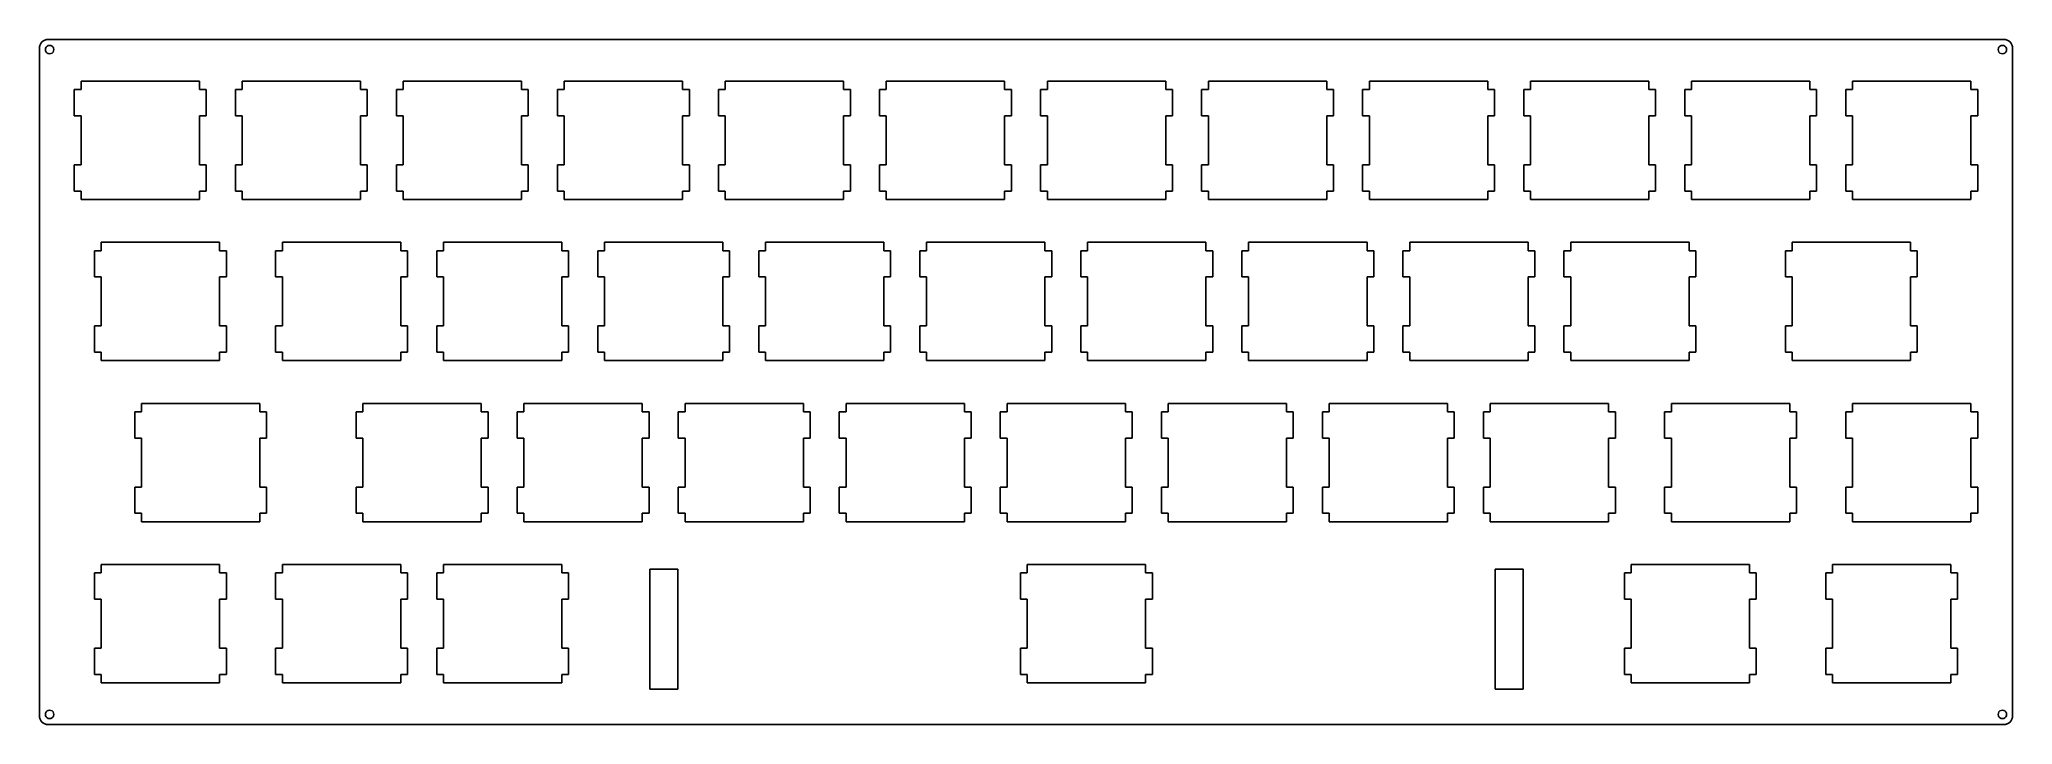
# Model space of a CAD drawing. Extents: x 0 to 233, y 0 to 81.
import ezdxf

# ---------------------------------------------------------------- set-up
doc = ezdxf.new("R2010")
doc.units = 0
doc.layers.get('0').update_dxf_attribs({"linetype": 'CONTINUOUS'})

msp = doc.modelspace()

# ---------------------------------------------------------------- linework, layer by layer
at = {"color": 0}
for p, q in [((0.093707, 80.0929), (0.096463, 80.1716)), ((0.093707, 1.09279), (0.093707, 80.0929)), ((0.096463, 80.1716), (0.106109, 80.2499)), ((0.106109, 80.2499), (0.121267, 80.3257)), ((0.121267, 80.3257), (0.143316, 80.403)), ((0.143316, 80.403), (0.169499, 80.476)), ((0.169499, 80.476), (0.202572, 80.5476)), ((0.202572, 80.5476), (0.241157, 80.6154)), ((0.241157, 80.6154), (0.285254, 80.6813)), ((0.285254, 80.6813), (0.333485, 80.742)), ((0.333485, 80.742), (0.38723, 80.7999)), ((0.38723, 80.7999), (0.445107, 80.8535)), ((0.445107, 80.8535), (0.505739, 80.9018)), ((0.505739, 80.9018), (0.571885, 80.9459)), ((0.571885, 80.9459), (0.63941, 80.9847)), ((0.63941, 80.9847), (0.711069, 81.0175)), ((0.711069, 81.0175), (0.784105, 81.0436)), ((0.784105, 81.0436), (0.861275, 81.0659)), ((0.79375, 79.8932), (0.817178, 80.0488)), ((0.817178, 79.7387), (0.79375, 79.8932)), ((0.817178, 80.0488), (0.888834, 80.1882)), ((0.888834, 79.5997), (0.817178, 79.7387)), ((0.861275, 81.0659), (0.937066, 81.081)), ((0.888834, 80.1882), (0.999077, 80.2982)), ((0.999077, 79.4879), (0.888834, 79.5997)), ((0.937066, 81.081), (1.01562, 81.0906)), ((0.999077, 80.2982), (1.13826, 80.3698)), ((1.13826, 79.4177), (0.999077, 79.4879)), ((1.01562, 81.0906), (1.09416, 81.0934)), ((1.09416, 81.0934), (232.494, 81.0934)), ((1.13826, 80.3698), (1.29398, 80.3935)), ((1.29398, 79.393), (1.13826, 79.4177)), ((1.29398, 80.3935), (1.44832, 80.3698)), ((1.44832, 79.4177), (1.29398, 79.393)), ((1.44832, 80.3698), (1.5875, 80.2982)), ((1.5875, 79.4879), (1.44832, 79.4177)), ((1.5875, 80.2982), (1.69912, 80.1882)), ((1.69912, 79.5997), (1.5875, 79.4879)), ((1.69912, 80.1882), (1.7694, 80.0488)), ((1.7694, 79.7387), (1.69912, 79.5997)), ((1.7694, 80.0488), (1.79421, 79.8932)), ((1.79421, 79.8932), (1.7694, 79.7387)), ((231.794, 79.8932), (231.818, 80.0488)), ((231.818, 79.7387), (231.794, 79.8932)), ((231.818, 80.0488), (231.889, 80.1882)), ((231.889, 79.5997), (231.818, 79.7387)), ((231.889, 80.1882), (232, 80.2982)), ((232, 79.4879), (231.889, 79.5997)), ((232, 80.2982), (232.139, 80.3698)), ((232.139, 79.4177), (232, 79.4879)), ((232.139, 80.3698), (232.293, 80.3935)), ((232.293, 79.393), (232.139, 79.4177)), ((232.293, 80.3935), (232.449, 80.3698)), ((232.449, 79.4177), (232.293, 79.393)), ((232.449, 80.3698), (232.588, 80.2982)), ((232.588, 79.4879), (232.449, 79.4177)), ((232.494, 81.0934), (232.572, 81.0906)), ((232.572, 81.0906), (232.65, 81.081)), ((232.588, 80.2982), (232.698, 80.1882)), ((232.698, 79.5997), (232.588, 79.4879)), ((232.65, 81.081), (232.727, 81.0659)), ((232.698, 80.1882), (232.77, 80.0488)), ((232.77, 79.7387), (232.698, 79.5997)), ((232.727, 81.0659), (232.803, 81.0436)), ((232.77, 80.0488), (232.793, 79.8932)), ((232.793, 79.8932), (232.77, 79.7387)), ((232.803, 81.0436), (232.877, 81.0175)), ((232.877, 81.0175), (232.948, 80.9847)), ((232.948, 80.9847), (233.015, 80.9459)), ((233.015, 80.9459), (233.081, 80.9018)), ((233.081, 80.9018), (233.143, 80.8535)), ((233.143, 80.8535), (233.201, 80.7999)), ((233.201, 80.7999), (233.253, 80.742)), ((233.253, 80.742), (233.303, 80.6813)), ((233.303, 80.6813), (233.347, 80.6154)), ((233.347, 80.6154), (233.385, 80.5476)), ((233.385, 80.5476), (233.418, 80.476)), ((233.418, 80.476), (233.445, 80.403)), ((233.445, 80.403), (233.466, 80.3257)), ((233.466, 80.3257), (233.482, 80.2499)), ((233.482, 80.2499), (233.491, 80.1716)), ((233.491, 80.1716), (233.493, 80.0929)), ((233.493, 80.0929), (233.493, 1.09279)), ((4.21816, 72.0686), (4.21816, 75.1678)), ((4.21816, 75.1678), (5.01883, 75.1678)), ((5.01883, 75.1678), (5.01883, 76.1683)), ((5.01883, 76.1683), (19.0183, 76.1683)), ((19.0183, 76.1683), (19.0183, 75.1678)), ((19.0183, 75.1678), (19.8189, 75.1678)), ((19.8189, 75.1678), (19.8189, 72.0686)), ((23.2682, 72.0686), (23.2682, 75.1678)), ((23.2682, 75.1678), (24.0688, 75.1678)), ((24.0688, 75.1678), (24.0688, 76.1683)), ((24.0688, 76.1683), (38.0683, 76.1683)), ((38.0683, 76.1683), (38.0683, 75.1678)), ((38.0683, 75.1678), (38.8691, 75.1678)), ((38.8691, 75.1678), (38.8691, 72.0686)), ((42.3182, 72.0686), (42.3182, 75.1678)), ((42.3182, 75.1678), (43.119, 75.1678)), ((43.119, 75.1678), (43.119, 76.1683)), ((43.119, 76.1683), (57.1183, 76.1683)), ((57.1183, 76.1683), (57.1183, 75.1678)), ((57.1183, 75.1678), (57.9191, 75.1678)), ((57.9191, 75.1678), (57.9191, 72.0686)), ((61.3682, 72.0686), (61.3682, 75.1678)), ((61.3682, 75.1678), (62.169, 75.1678)), ((62.169, 75.1678), (62.169, 76.1683)), ((62.169, 76.1683), (76.1683, 76.1683)), ((76.1683, 76.1683), (76.1683, 75.1678)), ((76.1683, 75.1678), (76.9691, 75.1678)), ((76.9691, 75.1678), (76.9691, 72.0686)), ((80.4182, 72.0686), (80.4182, 75.1678)), ((80.4182, 75.1678), (81.219, 75.1678)), ((81.219, 75.1678), (81.219, 76.1683)), ((81.219, 76.1683), (95.2183, 76.1683)), ((95.2183, 76.1683), (95.2183, 75.1678)), ((95.2183, 75.1678), (96.0191, 75.1678)), ((96.0191, 75.1678), (96.0191, 72.0686)), ((99.4682, 72.0686), (99.4682, 75.1678)), ((99.4682, 75.1678), (100.269, 75.1678)), ((100.269, 75.1678), (100.269, 76.1683)), ((100.269, 76.1683), (114.268, 76.1683)), ((114.268, 76.1683), (114.268, 75.1678)), ((114.268, 75.1678), (115.069, 75.1678)), ((115.069, 75.1678), (115.069, 72.0686)), ((118.518, 72.0686), (118.518, 75.1678)), ((118.518, 75.1678), (119.319, 75.1678)), ((119.319, 75.1678), (119.319, 76.1683)), ((119.319, 76.1683), (133.318, 76.1683)), ((133.318, 76.1683), (133.318, 75.1678)), ((133.318, 75.1678), (134.119, 75.1678)), ((134.119, 75.1678), (134.119, 72.0686)), ((137.568, 72.0686), (137.568, 75.1678)), ((137.568, 75.1678), (138.369, 75.1678)), ((138.369, 75.1678), (138.369, 76.1683)), ((138.369, 76.1683), (152.368, 76.1683)), ((152.368, 76.1683), (152.368, 75.1678)), ((152.368, 75.1678), (153.169, 75.1678)), ((153.169, 75.1678), (153.169, 72.0686)), ((156.618, 72.0686), (156.618, 75.1678)), ((156.618, 75.1678), (157.419, 75.1678)), ((157.419, 75.1678), (157.419, 76.1683)), ((157.419, 76.1683), (171.418, 76.1683)), ((171.418, 76.1683), (171.418, 75.1678)), ((171.418, 75.1678), (172.219, 75.1678)), ((172.219, 75.1678), (172.219, 72.0686)), ((175.668, 72.0686), (175.668, 75.1678)), ((175.668, 75.1678), (176.469, 75.1678)), ((176.469, 75.1678), (176.469, 76.1683)), ((176.469, 76.1683), (190.468, 76.1683)), ((190.468, 76.1683), (190.468, 75.1678)), ((190.468, 75.1678), (191.269, 75.1678)), ((191.269, 75.1678), (191.269, 72.0686)), ((194.718, 72.0686), (194.718, 75.1678)), ((194.718, 75.1678), (195.519, 75.1678)), ((195.519, 75.1678), (195.519, 76.1683)), ((195.519, 76.1683), (209.518, 76.1683)), ((209.518, 76.1683), (209.518, 75.1678)), ((209.518, 75.1678), (210.319, 75.1678)), ((210.319, 75.1678), (210.319, 72.0686)), ((213.768, 72.0686), (213.768, 75.1678)), ((213.768, 75.1678), (214.569, 75.1678)), ((214.569, 75.1678), (214.569, 76.1683)), ((214.569, 76.1683), (228.568, 76.1683)), ((228.568, 76.1683), (228.568, 75.1678)), ((228.568, 75.1678), (229.369, 75.1678)), ((229.369, 75.1678), (229.369, 72.0686)), ((5.01883, 72.0686), (4.21816, 72.0686)), ((5.01883, 66.2686), (5.01883, 72.0686)), ((19.8189, 72.0686), (19.0183, 72.0686)), ((19.0183, 72.0686), (19.0183, 66.2686)), ((24.0688, 72.0686), (23.2682, 72.0686)), ((24.0688, 66.2686), (24.0688, 72.0686)), ((38.8691, 72.0686), (38.0683, 72.0686)), ((38.0683, 72.0686), (38.0683, 66.2686)), ((43.119, 72.0686), (42.3182, 72.0686)), ((43.119, 66.2686), (43.119, 72.0686)), ((57.9191, 72.0686), (57.1183, 72.0686)), ((57.1183, 72.0686), (57.1183, 66.2686)), ((62.169, 72.0686), (61.3682, 72.0686)), ((62.169, 66.2686), (62.169, 72.0686)), ((76.9691, 72.0686), (76.1683, 72.0686)), ((76.1683, 72.0686), (76.1683, 66.2686)), ((81.219, 72.0686), (80.4182, 72.0686)), ((81.219, 66.2686), (81.219, 72.0686)), ((96.0191, 72.0686), (95.2183, 72.0686)), ((95.2183, 72.0686), (95.2183, 66.2686)), ((100.269, 72.0686), (99.4682, 72.0686)), ((100.269, 66.2686), (100.269, 72.0686)), ((115.069, 72.0686), (114.268, 72.0686)), ((114.268, 72.0686), (114.268, 66.2686)), ((119.319, 72.0686), (118.518, 72.0686)), ((119.319, 66.2686), (119.319, 72.0686)), ((134.119, 72.0686), (133.318, 72.0686)), ((133.318, 72.0686), (133.318, 66.2686)), ((138.369, 72.0686), (137.568, 72.0686)), ((138.369, 66.2686), (138.369, 72.0686)), ((153.169, 72.0686), (152.368, 72.0686)), ((152.368, 72.0686), (152.368, 66.2686)), ((157.419, 72.0686), (156.618, 72.0686)), ((157.419, 66.2686), (157.419, 72.0686)), ((172.219, 72.0686), (171.418, 72.0686)), ((171.418, 72.0686), (171.418, 66.2686)), ((176.469, 72.0686), (175.668, 72.0686)), ((176.469, 66.2686), (176.469, 72.0686)), ((191.269, 72.0686), (190.468, 72.0686)), ((190.468, 72.0686), (190.468, 66.2686)), ((195.519, 72.0686), (194.718, 72.0686)), ((195.519, 66.2686), (195.519, 72.0686)), ((210.319, 72.0686), (209.518, 72.0686)), ((209.518, 72.0686), (209.518, 66.2686)), ((214.569, 72.0686), (213.768, 72.0686)), ((214.569, 66.2686), (214.569, 72.0686)), ((229.369, 72.0686), (228.568, 72.0686)), ((228.568, 72.0686), (228.568, 66.2686)), ((4.21816, 63.168), (4.21816, 66.2686)), ((4.21816, 66.2686), (5.01883, 66.2686)), ((19.0183, 66.2686), (19.8189, 66.2686)), ((19.8189, 66.2686), (19.8189, 63.168)), ((23.2682, 63.168), (23.2682, 66.2686)), ((23.2682, 66.2686), (24.0688, 66.2686)), ((38.0683, 66.2686), (38.8691, 66.2686)), ((38.8691, 66.2686), (38.8691, 63.168)), ((42.3182, 63.168), (42.3182, 66.2686)), ((42.3182, 66.2686), (43.119, 66.2686)), ((57.1183, 66.2686), (57.9191, 66.2686)), ((57.9191, 66.2686), (57.9191, 63.168)), ((61.3682, 63.168), (61.3682, 66.2686)), ((61.3682, 66.2686), (62.169, 66.2686)), ((76.1683, 66.2686), (76.9691, 66.2686)), ((76.9691, 66.2686), (76.9691, 63.168)), ((80.4182, 63.168), (80.4182, 66.2686)), ((80.4182, 66.2686), (81.219, 66.2686)), ((95.2183, 66.2686), (96.0191, 66.2686)), ((96.0191, 66.2686), (96.0191, 63.168)), ((99.4682, 63.168), (99.4682, 66.2686)), ((99.4682, 66.2686), (100.269, 66.2686)), ((114.268, 66.2686), (115.069, 66.2686)), ((115.069, 66.2686), (115.069, 63.168)), ((118.518, 63.168), (118.518, 66.2686)), ((118.518, 66.2686), (119.319, 66.2686)), ((133.318, 66.2686), (134.119, 66.2686)), ((134.119, 66.2686), (134.119, 63.168)), ((137.568, 63.168), (137.568, 66.2686)), ((137.568, 66.2686), (138.369, 66.2686)), ((152.368, 66.2686), (153.169, 66.2686)), ((153.169, 66.2686), (153.169, 63.168)), ((156.618, 63.168), (156.618, 66.2686)), ((156.618, 66.2686), (157.419, 66.2686)), ((171.418, 66.2686), (172.219, 66.2686)), ((172.219, 66.2686), (172.219, 63.168)), ((175.668, 63.168), (175.668, 66.2686)), ((175.668, 66.2686), (176.469, 66.2686)), ((190.468, 66.2686), (191.269, 66.2686)), ((191.269, 66.2686), (191.269, 63.168)), ((194.718, 63.168), (194.718, 66.2686)), ((194.718, 66.2686), (195.519, 66.2686)), ((209.518, 66.2686), (210.319, 66.2686)), ((210.319, 66.2686), (210.319, 63.168)), ((213.768, 63.168), (213.768, 66.2686)), ((213.768, 66.2686), (214.569, 66.2686)), ((228.568, 66.2686), (229.369, 66.2686)), ((229.369, 66.2686), (229.369, 63.168)), ((5.01883, 63.168), (4.21816, 63.168)), ((5.01883, 62.169), (5.01883, 63.168)), ((19.0183, 63.168), (19.0183, 62.169)), ((19.8189, 63.168), (19.0183, 63.168)), ((24.0688, 63.168), (23.2682, 63.168)), ((24.0688, 62.169), (24.0688, 63.168)), ((38.0683, 63.168), (38.0683, 62.169)), ((38.8691, 63.168), (38.0683, 63.168)), ((43.119, 63.168), (42.3182, 63.168)), ((43.119, 62.169), (43.119, 63.168)), ((57.1183, 63.168), (57.1183, 62.169)), ((57.9191, 63.168), (57.1183, 63.168)), ((62.169, 63.168), (61.3682, 63.168)), ((62.169, 62.169), (62.169, 63.168)), ((76.1683, 63.168), (76.1683, 62.169)), ((76.9691, 63.168), (76.1683, 63.168)), ((81.219, 63.168), (80.4182, 63.168)), ((81.219, 62.169), (81.219, 63.168)), ((95.2183, 63.168), (95.2183, 62.169)), ((96.0191, 63.168), (95.2183, 63.168)), ((100.269, 63.168), (99.4682, 63.168)), ((100.269, 62.169), (100.269, 63.168)), ((114.268, 63.168), (114.268, 62.169)), ((115.069, 63.168), (114.268, 63.168)), ((119.319, 63.168), (118.518, 63.168)), ((119.319, 62.169), (119.319, 63.168)), ((133.318, 63.168), (133.318, 62.169)), ((134.119, 63.168), (133.318, 63.168)), ((138.369, 63.168), (137.568, 63.168)), ((138.369, 62.169), (138.369, 63.168)), ((152.368, 63.168), (152.368, 62.169)), ((153.169, 63.168), (152.368, 63.168)), ((157.419, 63.168), (156.618, 63.168)), ((157.419, 62.169), (157.419, 63.168)), ((171.418, 63.168), (171.418, 62.169)), ((172.219, 63.168), (171.418, 63.168)), ((176.469, 63.168), (175.668, 63.168)), ((176.469, 62.169), (176.469, 63.168)), ((190.468, 63.168), (190.468, 62.169)), ((191.269, 63.168), (190.468, 63.168)), ((195.519, 63.168), (194.718, 63.168)), ((195.519, 62.169), (195.519, 63.168)), ((209.518, 63.168), (209.518, 62.169)), ((210.319, 63.168), (209.518, 63.168)), ((214.569, 63.168), (213.768, 63.168)), ((214.569, 62.169), (214.569, 63.168)), ((228.568, 63.168), (228.568, 62.169)), ((229.369, 63.168), (228.568, 63.168)), ((19.0183, 62.169), (5.01883, 62.169)), ((38.0683, 62.169), (24.0688, 62.169)), ((57.1183, 62.169), (43.119, 62.169)), ((76.1683, 62.169), (62.169, 62.169)), ((95.2183, 62.169), (81.219, 62.169)), ((114.268, 62.169), (100.269, 62.169)), ((133.318, 62.169), (119.319, 62.169)), ((152.368, 62.169), (138.369, 62.169)), ((171.418, 62.169), (157.419, 62.169)), ((190.468, 62.169), (176.469, 62.169)), ((209.518, 62.169), (195.519, 62.169)), ((228.568, 62.169), (214.569, 62.169)), ((6.59941, 53.0186), (6.59941, 56.1178)), ((6.59941, 56.1178), (7.40008, 56.1178)), ((7.40008, 56.1178), (7.40008, 57.1183)), ((7.40008, 57.1183), (21.3996, 57.1183)), ((21.3996, 57.1183), (21.3996, 56.1178)), ((21.3996, 56.1178), (22.2002, 56.1178)), ((22.2002, 56.1178), (22.2002, 53.0186)), ((28.032, 53.0186), (28.032, 56.1178)), ((28.032, 56.1178), (28.8313, 56.1178)), ((28.8313, 56.1178), (28.8313, 57.1183)), ((28.8313, 57.1183), (42.8308, 57.1183)), ((42.8308, 57.1183), (42.8308, 56.1178)), ((42.8308, 56.1178), (43.6301, 56.1178)), ((43.6301, 56.1178), (43.6301, 53.0186)), ((47.0807, 53.0186), (47.0807, 56.1178)), ((47.0807, 56.1178), (47.8815, 56.1178)), ((47.8815, 56.1178), (47.8815, 57.1183)), ((47.8815, 57.1183), (61.8808, 57.1183)), ((61.8808, 57.1183), (61.8808, 56.1178)), ((61.8808, 56.1178), (62.6801, 56.1178)), ((62.6801, 56.1178), (62.6801, 53.0186)), ((66.1307, 53.0186), (66.1307, 56.1178)), ((66.1307, 56.1178), (66.9315, 56.1178)), ((66.9315, 56.1178), (66.9315, 57.1183)), ((66.9315, 57.1183), (80.9308, 57.1183)), ((80.9308, 57.1183), (80.9308, 56.1178)), ((80.9308, 56.1178), (81.7301, 56.1178)), ((81.7301, 56.1178), (81.7301, 53.0186)), ((85.1807, 53.0186), (85.1807, 56.1178)), ((85.1807, 56.1178), (85.9815, 56.1178)), ((85.9815, 56.1178), (85.9815, 57.1183)), ((85.9815, 57.1183), (99.9808, 57.1183)), ((99.9808, 57.1183), (99.9808, 56.1178)), ((99.9808, 56.1178), (100.78, 56.1178)), ((100.78, 56.1178), (100.78, 53.0186)), ((104.231, 53.0186), (104.231, 56.1178)), ((104.231, 56.1178), (105.031, 56.1178)), ((105.031, 56.1178), (105.031, 57.1183)), ((105.031, 57.1183), (119.031, 57.1183)), ((119.031, 57.1183), (119.031, 56.1178)), ((119.031, 56.1178), (119.83, 56.1178)), ((119.83, 56.1178), (119.83, 53.0186)), ((123.281, 53.0186), (123.281, 56.1178)), ((123.281, 56.1178), (124.081, 56.1178)), ((124.081, 56.1178), (124.081, 57.1183)), ((124.081, 57.1183), (138.081, 57.1183)), ((138.081, 57.1183), (138.081, 56.1178)), ((138.081, 56.1178), (138.88, 56.1178)), ((138.88, 56.1178), (138.88, 53.0186)), ((142.331, 53.0186), (142.331, 56.1178)), ((142.331, 56.1178), (143.131, 56.1178)), ((143.131, 56.1178), (143.131, 57.1183)), ((143.131, 57.1183), (157.131, 57.1183)), ((157.131, 57.1183), (157.131, 56.1178)), ((157.131, 56.1178), (157.932, 56.1178)), ((157.932, 56.1178), (157.932, 53.0186)), ((161.381, 53.0186), (161.381, 56.1178)), ((161.381, 56.1178), (162.181, 56.1178)), ((162.181, 56.1178), (162.181, 57.1183)), ((162.181, 57.1183), (176.182, 57.1183)), ((176.182, 57.1183), (176.182, 56.1178)), ((176.182, 56.1178), (176.982, 56.1178)), ((176.982, 56.1178), (176.982, 53.0186)), ((180.432, 53.0186), (180.432, 56.1178)), ((180.432, 56.1178), (181.231, 56.1178)), ((181.231, 56.1178), (181.231, 57.1183)), ((181.231, 57.1183), (195.232, 57.1183)), ((195.232, 57.1183), (195.232, 56.1178)), ((195.232, 56.1178), (196.032, 56.1178)), ((196.032, 56.1178), (196.032, 53.0186)), ((206.624, 53.0186), (206.624, 56.1178)), ((206.624, 56.1178), (207.425, 56.1178)), ((207.425, 56.1178), (207.425, 57.1183)), ((207.425, 57.1183), (221.424, 57.1183)), ((221.424, 57.1183), (221.424, 56.1178)), ((221.424, 56.1178), (222.225, 56.1178)), ((222.225, 56.1178), (222.225, 53.0186)), ((7.40008, 53.0186), (6.59941, 53.0186)), ((7.40008, 47.2186), (7.40008, 53.0186)), ((22.2002, 53.0186), (21.3996, 53.0186)), ((21.3996, 53.0186), (21.3996, 47.2186)), ((28.8313, 53.0186), (28.032, 53.0186)), ((28.8313, 47.2186), (28.8313, 53.0186)), ((43.6301, 53.0186), (42.8308, 53.0186)), ((42.8308, 53.0186), (42.8308, 47.2186)), ((47.8815, 53.0186), (47.0807, 53.0186)), ((47.8815, 47.2186), (47.8815, 53.0186)), ((62.6801, 53.0186), (61.8808, 53.0186)), ((61.8808, 53.0186), (61.8808, 47.2186)), ((66.9315, 53.0186), (66.1307, 53.0186)), ((66.9315, 47.2186), (66.9315, 53.0186)), ((81.7301, 53.0186), (80.9308, 53.0186)), ((80.9308, 53.0186), (80.9308, 47.2186)), ((85.9815, 53.0186), (85.1807, 53.0186)), ((85.9815, 47.2186), (85.9815, 53.0186)), ((100.78, 53.0186), (99.9808, 53.0186)), ((99.9808, 53.0186), (99.9808, 47.2186)), ((105.031, 53.0186), (104.231, 53.0186)), ((105.031, 47.2186), (105.031, 53.0186)), ((119.83, 53.0186), (119.031, 53.0186)), ((119.031, 53.0186), (119.031, 47.2186)), ((124.081, 53.0186), (123.281, 53.0186)), ((124.081, 47.2186), (124.081, 53.0186)), ((138.88, 53.0186), (138.081, 53.0186)), ((138.081, 53.0186), (138.081, 47.2186)), ((143.131, 53.0186), (142.331, 53.0186)), ((143.131, 47.2186), (143.131, 53.0186)), ((157.932, 53.0186), (157.131, 53.0186)), ((157.131, 53.0186), (157.131, 47.2186)), ((162.181, 53.0186), (161.381, 53.0186)), ((162.181, 47.2186), (162.181, 53.0186)), ((176.982, 53.0186), (176.182, 53.0186)), ((176.182, 53.0186), (176.182, 47.2186)), ((181.231, 53.0186), (180.432, 53.0186)), ((181.231, 47.2186), (181.231, 53.0186)), ((196.032, 53.0186), (195.232, 53.0186)), ((195.232, 53.0186), (195.232, 47.2186)), ((207.425, 53.0186), (206.624, 53.0186)), ((207.425, 47.2186), (207.425, 53.0186)), ((222.225, 53.0186), (221.424, 53.0186)), ((221.424, 53.0186), (221.424, 47.2186)), ((6.59941, 44.118), (6.59941, 47.2186)), ((6.59941, 47.2186), (7.40008, 47.2186)), ((21.3996, 47.2186), (22.2002, 47.2186)), ((22.2002, 47.2186), (22.2002, 44.118)), ((28.032, 44.118), (28.032, 47.2186)), ((28.032, 47.2186), (28.8313, 47.2186)), ((42.8308, 47.2186), (43.6301, 47.2186)), ((43.6301, 47.2186), (43.6301, 44.118)), ((47.0807, 44.118), (47.0807, 47.2186)), ((47.0807, 47.2186), (47.8815, 47.2186)), ((61.8808, 47.2186), (62.6801, 47.2186)), ((62.6801, 47.2186), (62.6801, 44.118)), ((66.1307, 44.118), (66.1307, 47.2186)), ((66.1307, 47.2186), (66.9315, 47.2186)), ((80.9308, 47.2186), (81.7301, 47.2186)), ((81.7301, 47.2186), (81.7301, 44.118)), ((85.1807, 44.118), (85.1807, 47.2186)), ((85.1807, 47.2186), (85.9815, 47.2186)), ((99.9808, 47.2186), (100.78, 47.2186)), ((100.78, 47.2186), (100.78, 44.118)), ((104.231, 44.118), (104.231, 47.2186)), ((104.231, 47.2186), (105.031, 47.2186)), ((119.031, 47.2186), (119.83, 47.2186)), ((119.83, 47.2186), (119.83, 44.118)), ((123.281, 44.118), (123.281, 47.2186)), ((123.281, 47.2186), (124.081, 47.2186)), ((138.081, 47.2186), (138.88, 47.2186)), ((138.88, 47.2186), (138.88, 44.118)), ((142.331, 44.118), (142.331, 47.2186)), ((142.331, 47.2186), (143.131, 47.2186)), ((157.131, 47.2186), (157.932, 47.2186)), ((157.932, 47.2186), (157.932, 44.118)), ((161.381, 44.118), (161.381, 47.2186)), ((161.381, 47.2186), (162.181, 47.2186)), ((176.182, 47.2186), (176.982, 47.2186)), ((176.982, 47.2186), (176.982, 44.118)), ((180.432, 44.118), (180.432, 47.2186)), ((180.432, 47.2186), (181.231, 47.2186)), ((195.232, 47.2186), (196.032, 47.2186)), ((196.032, 47.2186), (196.032, 44.118)), ((206.624, 44.118), (206.624, 47.2186)), ((206.624, 47.2186), (207.425, 47.2186)), ((221.424, 47.2186), (222.225, 47.2186)), ((222.225, 47.2186), (222.225, 44.118)), ((7.40008, 44.118), (6.59941, 44.118)), ((7.40008, 43.119), (7.40008, 44.118)), ((21.3996, 43.119), (7.40008, 43.119)), ((21.3996, 44.118), (21.3996, 43.119)), ((22.2002, 44.118), (21.3996, 44.118)), ((28.8313, 44.118), (28.032, 44.118)), ((28.8313, 43.119), (28.8313, 44.118)), ((42.8308, 43.119), (28.8313, 43.119)), ((42.8308, 44.118), (42.8308, 43.119)), ((43.6301, 44.118), (42.8308, 44.118)), ((47.8815, 44.118), (47.0807, 44.118)), ((47.8815, 43.119), (47.8815, 44.118)), ((61.8808, 43.119), (47.8815, 43.119)), ((61.8808, 44.118), (61.8808, 43.119)), ((62.6801, 44.118), (61.8808, 44.118)), ((66.9315, 44.118), (66.1307, 44.118)), ((66.9315, 43.119), (66.9315, 44.118)), ((80.9308, 43.119), (66.9315, 43.119)), ((80.9308, 44.118), (80.9308, 43.119)), ((81.7301, 44.118), (80.9308, 44.118)), ((85.9815, 44.118), (85.1807, 44.118)), ((85.9815, 43.119), (85.9815, 44.118)), ((99.9808, 43.119), (85.9815, 43.119)), ((99.9808, 44.118), (99.9808, 43.119)), ((100.78, 44.118), (99.9808, 44.118)), ((105.031, 44.118), (104.231, 44.118)), ((105.031, 43.119), (105.031, 44.118)), ((119.031, 43.119), (105.031, 43.119)), ((119.031, 44.118), (119.031, 43.119)), ((119.83, 44.118), (119.031, 44.118)), ((124.081, 44.118), (123.281, 44.118)), ((124.081, 43.119), (124.081, 44.118)), ((138.081, 43.119), (124.081, 43.119)), ((138.081, 44.118), (138.081, 43.119)), ((138.88, 44.118), (138.081, 44.118)), ((143.131, 44.118), (142.331, 44.118)), ((143.131, 43.119), (143.131, 44.118)), ((157.131, 43.119), (143.131, 43.119)), ((157.131, 44.118), (157.131, 43.119)), ((157.932, 44.118), (157.131, 44.118)), ((162.181, 44.118), (161.381, 44.118)), ((162.181, 43.119), (162.181, 44.118)), ((176.182, 43.119), (162.181, 43.119)), ((176.182, 44.118), (176.182, 43.119)), ((176.982, 44.118), (176.182, 44.118)), ((181.231, 44.118), (180.432, 44.118)), ((181.231, 43.119), (181.231, 44.118)), ((195.232, 43.119), (181.231, 43.119)), ((195.232, 44.118), (195.232, 43.119)), ((196.032, 44.118), (195.232, 44.118)), ((207.425, 44.118), (206.624, 44.118)), ((207.425, 43.119), (207.425, 44.118)), ((221.424, 43.119), (207.425, 43.119)), ((221.424, 44.118), (221.424, 43.119)), ((222.225, 44.118), (221.424, 44.118)), ((12.1626, 37.0678), (12.1626, 38.0683)), ((12.1626, 38.0683), (26.1634, 38.0683)), ((26.1634, 38.0683), (26.1634, 37.0678)), ((38.3565, 37.0678), (38.3565, 38.0683)), ((38.3565, 38.0683), (52.3572, 38.0683)), ((52.3572, 38.0683), (52.3572, 37.0678)), ((57.4065, 37.0678), (57.4065, 38.0683)), ((57.4065, 38.0683), (71.4058, 38.0683)), ((71.4058, 38.0683), (71.4058, 37.0678)), ((76.4565, 37.0678), (76.4565, 38.0683)), ((76.4565, 38.0683), (90.4558, 38.0683)), ((90.4558, 38.0683), (90.4558, 37.0678)), ((95.5065, 37.0678), (95.5065, 38.0683)), ((95.5065, 38.0683), (109.506, 38.0683)), ((109.506, 38.0683), (109.506, 37.0678)), ((114.556, 37.0678), (114.556, 38.0683)), ((114.556, 38.0683), (128.556, 38.0683)), ((128.556, 38.0683), (128.556, 37.0678)), ((133.606, 37.0678), (133.606, 38.0683)), ((133.606, 38.0683), (147.606, 38.0683)), ((147.606, 38.0683), (147.606, 37.0678)), ((152.656, 37.0678), (152.656, 38.0683)), ((152.656, 38.0683), (166.656, 38.0683)), ((166.656, 38.0683), (166.656, 37.0678)), ((171.706, 37.0678), (171.706, 38.0683)), ((171.706, 38.0683), (185.707, 38.0683)), ((185.707, 38.0683), (185.707, 37.0678)), ((193.138, 37.0678), (193.138, 38.0683)), ((193.138, 38.0683), (207.137, 38.0683)), ((207.137, 38.0683), (207.137, 37.0678)), ((214.569, 37.0678), (214.569, 38.0683)), ((214.569, 38.0683), (228.568, 38.0683)), ((228.568, 38.0683), (228.568, 37.0678)), ((11.3633, 33.9687), (11.3633, 37.0678)), ((11.3633, 37.0678), (12.1626, 37.0678)), ((26.1634, 37.0678), (26.9627, 37.0678)), ((26.9627, 37.0678), (26.9627, 33.9687)), ((37.5571, 33.9687), (37.5571, 37.0678)), ((37.5571, 37.0678), (38.3565, 37.0678)), ((52.3572, 37.0678), (53.1551, 37.0678)), ((53.1551, 37.0678), (53.1551, 33.9687)), ((56.6071, 33.9687), (56.6071, 37.0678)), ((56.6071, 37.0678), (57.4065, 37.0678)), ((71.4058, 37.0678), (72.2051, 37.0678)), ((72.2051, 37.0678), (72.2051, 33.9687)), ((75.6557, 33.9687), (75.6557, 37.0678)), ((75.6557, 37.0678), (76.4565, 37.0678)), ((90.4558, 37.0678), (91.2551, 37.0678)), ((91.2551, 37.0678), (91.2551, 33.9687)), ((94.7057, 33.9687), (94.7057, 37.0678)), ((94.7057, 37.0678), (95.5065, 37.0678)), ((109.506, 37.0678), (110.305, 37.0678)), ((110.305, 37.0678), (110.305, 33.9687)), ((113.756, 33.9687), (113.756, 37.0678)), ((113.756, 37.0678), (114.556, 37.0678)), ((128.556, 37.0678), (129.355, 37.0678)), ((129.355, 37.0678), (129.355, 33.9687)), ((132.806, 33.9687), (132.806, 37.0678)), ((132.806, 37.0678), (133.606, 37.0678)), ((147.606, 37.0678), (148.405, 37.0678)), ((148.405, 37.0678), (148.405, 33.9687)), ((151.856, 33.9687), (151.856, 37.0678)), ((151.856, 37.0678), (152.656, 37.0678)), ((166.656, 37.0678), (167.457, 37.0678)), ((167.457, 37.0678), (167.457, 33.9687)), ((170.906, 33.9687), (170.906, 37.0678)), ((170.906, 37.0678), (171.706, 37.0678)), ((185.707, 37.0678), (186.507, 37.0678)), ((186.507, 37.0678), (186.507, 33.9687)), ((192.338, 33.9687), (192.338, 37.0678)), ((192.338, 37.0678), (193.138, 37.0678)), ((207.137, 37.0678), (207.938, 37.0678)), ((207.938, 37.0678), (207.938, 33.9687)), ((213.768, 33.9687), (213.768, 37.0678)), ((213.768, 37.0678), (214.569, 37.0678)), ((228.568, 37.0678), (229.369, 37.0678)), ((229.369, 37.0678), (229.369, 33.9687)), ((12.1626, 33.9687), (11.3633, 33.9687)), ((12.1626, 28.1685), (12.1626, 33.9687)), ((26.9627, 33.9687), (26.1634, 33.9687)), ((26.1634, 33.9687), (26.1634, 28.1685)), ((38.3565, 33.9687), (37.5571, 33.9687)), ((38.3565, 28.1685), (38.3565, 33.9687)), ((53.1551, 33.9687), (52.3572, 33.9687)), ((52.3572, 33.9687), (52.3572, 28.1685)), ((57.4065, 33.9687), (56.6071, 33.9687)), ((57.4065, 28.1685), (57.4065, 33.9687)), ((72.2051, 33.9687), (71.4058, 33.9687)), ((71.4058, 33.9687), (71.4058, 28.1685)), ((76.4565, 33.9687), (75.6557, 33.9687)), ((76.4565, 28.1685), (76.4565, 33.9687)), ((91.2551, 33.9687), (90.4558, 33.9687)), ((90.4558, 33.9687), (90.4558, 28.1685)), ((95.5065, 33.9687), (94.7057, 33.9687)), ((95.5065, 28.1685), (95.5065, 33.9687)), ((110.305, 33.9687), (109.506, 33.9687)), ((109.506, 33.9687), (109.506, 28.1685)), ((114.556, 33.9687), (113.756, 33.9687)), ((114.556, 28.1685), (114.556, 33.9687)), ((129.355, 33.9687), (128.556, 33.9687)), ((128.556, 33.9687), (128.556, 28.1685)), ((133.606, 33.9687), (132.806, 33.9687)), ((133.606, 28.1685), (133.606, 33.9687)), ((148.405, 33.9687), (147.606, 33.9687)), ((147.606, 33.9687), (147.606, 28.1685)), ((152.656, 33.9687), (151.856, 33.9687)), ((152.656, 28.1685), (152.656, 33.9687)), ((167.457, 33.9687), (166.656, 33.9687)), ((166.656, 33.9687), (166.656, 28.1685)), ((171.706, 33.9687), (170.906, 33.9687)), ((171.706, 28.1685), (171.706, 33.9687)), ((186.507, 33.9687), (185.707, 33.9687)), ((185.707, 33.9687), (185.707, 28.1685)), ((193.138, 33.9687), (192.338, 33.9687)), ((193.138, 28.1685), (193.138, 33.9687)), ((207.938, 33.9687), (207.137, 33.9687)), ((207.137, 33.9687), (207.137, 28.1685)), ((214.569, 33.9687), (213.768, 33.9687)), ((214.569, 28.1685), (214.569, 33.9687)), ((229.369, 33.9687), (228.568, 33.9687)), ((228.568, 33.9687), (228.568, 28.1685)), ((11.3633, 25.0679), (11.3633, 28.1685)), ((11.3633, 28.1685), (12.1626, 28.1685)), ((26.1634, 28.1685), (26.9627, 28.1685)), ((26.9627, 28.1685), (26.9627, 25.0679)), ((37.5571, 25.0679), (37.5571, 28.1685)), ((37.5571, 28.1685), (38.3565, 28.1685)), ((52.3572, 28.1685), (53.1551, 28.1685)), ((53.1551, 28.1685), (53.1551, 25.0679)), ((56.6071, 25.0679), (56.6071, 28.1685)), ((56.6071, 28.1685), (57.4065, 28.1685)), ((71.4058, 28.1685), (72.2051, 28.1685)), ((72.2051, 28.1685), (72.2051, 25.0679)), ((75.6557, 25.0679), (75.6557, 28.1685)), ((75.6557, 28.1685), (76.4565, 28.1685)), ((90.4558, 28.1685), (91.2551, 28.1685)), ((91.2551, 28.1685), (91.2551, 25.0679)), ((94.7057, 25.0679), (94.7057, 28.1685)), ((94.7057, 28.1685), (95.5065, 28.1685)), ((109.506, 28.1685), (110.305, 28.1685)), ((110.305, 28.1685), (110.305, 25.0679)), ((113.756, 25.0679), (113.756, 28.1685)), ((113.756, 28.1685), (114.556, 28.1685)), ((128.556, 28.1685), (129.355, 28.1685)), ((129.355, 28.1685), (129.355, 25.0679)), ((132.806, 25.0679), (132.806, 28.1685)), ((132.806, 28.1685), (133.606, 28.1685)), ((147.606, 28.1685), (148.405, 28.1685)), ((148.405, 28.1685), (148.405, 25.0679)), ((151.856, 25.0679), (151.856, 28.1685)), ((151.856, 28.1685), (152.656, 28.1685)), ((166.656, 28.1685), (167.457, 28.1685)), ((167.457, 28.1685), (167.457, 25.0679)), ((170.906, 25.0679), (170.906, 28.1685)), ((170.906, 28.1685), (171.706, 28.1685)), ((185.707, 28.1685), (186.507, 28.1685)), ((186.507, 28.1685), (186.507, 25.0679)), ((192.338, 25.0679), (192.338, 28.1685)), ((192.338, 28.1685), (193.138, 28.1685)), ((207.137, 28.1685), (207.938, 28.1685)), ((207.938, 28.1685), (207.938, 25.0679)), ((213.768, 25.0679), (213.768, 28.1685)), ((213.768, 28.1685), (214.569, 28.1685)), ((228.568, 28.1685), (229.369, 28.1685)), ((229.369, 28.1685), (229.369, 25.0679)), ((12.1626, 25.0679), (11.3633, 25.0679)), ((12.1626, 24.0688), (12.1626, 25.0679)), ((26.1634, 24.0688), (12.1626, 24.0688)), ((26.1634, 25.0679), (26.1634, 24.0688)), ((26.9627, 25.0679), (26.1634, 25.0679)), ((38.3565, 25.0679), (37.5571, 25.0679)), ((38.3565, 24.0688), (38.3565, 25.0679)), ((52.3572, 24.0688), (38.3565, 24.0688)), ((52.3572, 25.0679), (52.3572, 24.0688)), ((53.1551, 25.0679), (52.3572, 25.0679)), ((57.4065, 25.0679), (56.6071, 25.0679)), ((57.4065, 24.0688), (57.4065, 25.0679)), ((71.4058, 24.0688), (57.4065, 24.0688)), ((71.4058, 25.0679), (71.4058, 24.0688)), ((72.2051, 25.0679), (71.4058, 25.0679)), ((76.4565, 25.0679), (75.6557, 25.0679)), ((76.4565, 24.0688), (76.4565, 25.0679)), ((90.4558, 24.0688), (76.4565, 24.0688)), ((90.4558, 25.0679), (90.4558, 24.0688)), ((91.2551, 25.0679), (90.4558, 25.0679)), ((95.5065, 25.0679), (94.7057, 25.0679)), ((95.5065, 24.0688), (95.5065, 25.0679)), ((109.506, 24.0688), (95.5065, 24.0688)), ((109.506, 25.0679), (109.506, 24.0688)), ((110.305, 25.0679), (109.506, 25.0679)), ((114.556, 25.0679), (113.756, 25.0679)), ((114.556, 24.0688), (114.556, 25.0679)), ((128.556, 24.0688), (114.556, 24.0688)), ((128.556, 25.0679), (128.556, 24.0688)), ((129.355, 25.0679), (128.556, 25.0679)), ((133.606, 25.0679), (132.806, 25.0679)), ((133.606, 24.0688), (133.606, 25.0679)), ((147.606, 24.0688), (133.606, 24.0688)), ((147.606, 25.0679), (147.606, 24.0688)), ((148.405, 25.0679), (147.606, 25.0679)), ((152.656, 25.0679), (151.856, 25.0679)), ((152.656, 24.0688), (152.656, 25.0679)), ((166.656, 24.0688), (152.656, 24.0688)), ((166.656, 25.0679), (166.656, 24.0688)), ((167.457, 25.0679), (166.656, 25.0679)), ((171.706, 25.0679), (170.906, 25.0679)), ((171.706, 24.0688), (171.706, 25.0679)), ((185.707, 24.0688), (171.706, 24.0688)), ((185.707, 25.0679), (185.707, 24.0688)), ((186.507, 25.0679), (185.707, 25.0679)), ((193.138, 25.0679), (192.338, 25.0679)), ((193.138, 24.0688), (193.138, 25.0679)), ((207.137, 24.0688), (193.138, 24.0688)), ((207.137, 25.0679), (207.137, 24.0688)), ((207.938, 25.0679), (207.137, 25.0679)), ((214.569, 25.0679), (213.768, 25.0679)), ((214.569, 24.0688), (214.569, 25.0679)), ((228.568, 24.0688), (214.569, 24.0688)), ((228.568, 25.0679), (228.568, 24.0688)), ((229.369, 25.0679), (228.568, 25.0679)), ((7.40008, 18.0178), (7.40008, 19.0183)), ((7.40008, 19.0183), (21.3996, 19.0183)), ((21.3996, 19.0183), (21.3996, 18.0178)), ((28.8313, 18.0178), (28.8313, 19.0183)), ((28.8313, 19.0183), (42.8308, 19.0183)), ((42.8308, 19.0183), (42.8308, 18.0178)), ((47.8815, 18.0178), (47.8815, 19.0183)), ((47.8815, 19.0183), (61.8808, 19.0183)), ((61.8808, 19.0183), (61.8808, 18.0178)), ((116.938, 18.0178), (116.938, 19.0183)), ((116.938, 19.0183), (130.938, 19.0183)), ((130.938, 19.0183), (130.938, 18.0178)), ((188.375, 18.0178), (188.375, 19.0183)), ((188.375, 19.0183), (202.374, 19.0183)), ((202.374, 19.0183), (202.374, 18.0178)), ((212.188, 18.0178), (212.188, 19.0183)), ((212.188, 19.0183), (226.187, 19.0183)), ((226.187, 19.0183), (226.187, 18.0178)), ((6.59941, 14.9187), (6.59941, 18.0178)), ((6.59941, 18.0178), (7.40008, 18.0178)), ((21.3996, 18.0178), (22.2002, 18.0178)), ((22.2002, 18.0178), (22.2002, 14.9187)), ((28.032, 14.9187), (28.032, 18.0178)), ((28.032, 18.0178), (28.8313, 18.0178)), ((42.8308, 18.0178), (43.6301, 18.0178)), ((43.6301, 18.0178), (43.6301, 14.9187)), ((47.0807, 14.9187), (47.0807, 18.0178)), ((47.0807, 18.0178), (47.8815, 18.0178)), ((61.8808, 18.0178), (62.6801, 18.0178)), ((62.6801, 18.0178), (62.6801, 14.9187)), ((72.2877, 18.4685), (75.5883, 18.4685)), ((72.2877, 4.2678), (72.2877, 18.4685)), ((75.5883, 18.4685), (75.5883, 4.2678)), ((116.138, 14.9187), (116.138, 18.0178)), ((116.138, 18.0178), (116.938, 18.0178)), ((130.938, 18.0178), (131.738, 18.0178)), ((131.738, 18.0178), (131.738, 14.9187)), ((172.288, 18.4685), (175.588, 18.4685)), ((172.288, 4.2678), (172.288, 18.4685)), ((175.588, 18.4685), (175.588, 4.2678)), ((187.574, 14.9187), (187.574, 18.0178)), ((187.574, 18.0178), (188.375, 18.0178)), ((202.374, 18.0178), (203.175, 18.0178)), ((203.175, 18.0178), (203.175, 14.9187)), ((211.388, 14.9187), (211.388, 18.0178)), ((211.388, 18.0178), (212.188, 18.0178)), ((226.187, 18.0178), (226.988, 18.0178)), ((226.988, 18.0178), (226.988, 14.9187)), ((7.40008, 14.9187), (6.59941, 14.9187)), ((7.40008, 9.11849), (7.40008, 14.9187)), ((22.2002, 14.9187), (21.3996, 14.9187)), ((21.3996, 14.9187), (21.3996, 9.11849)), ((28.8313, 14.9187), (28.032, 14.9187)), ((28.8313, 9.11849), (28.8313, 14.9187)), ((43.6301, 14.9187), (42.8308, 14.9187)), ((42.8308, 14.9187), (42.8308, 9.11849)), ((47.8815, 14.9187), (47.0807, 14.9187)), ((47.8815, 9.11849), (47.8815, 14.9187)), ((62.6801, 14.9187), (61.8808, 14.9187)), ((61.8808, 14.9187), (61.8808, 9.11849)), ((116.938, 14.9187), (116.138, 14.9187)), ((116.938, 9.11849), (116.938, 14.9187)), ((131.738, 14.9187), (130.938, 14.9187)), ((130.938, 14.9187), (130.938, 9.11849)), ((188.375, 14.9187), (187.574, 14.9187)), ((188.375, 9.11849), (188.375, 14.9187)), ((203.175, 14.9187), (202.374, 14.9187)), ((202.374, 14.9187), (202.374, 9.11849)), ((212.188, 14.9187), (211.388, 14.9187)), ((212.188, 9.11849), (212.188, 14.9187)), ((226.988, 14.9187), (226.187, 14.9187)), ((226.187, 14.9187), (226.187, 9.11849)), ((6.59941, 6.01789), (6.59941, 9.11849)), ((6.59941, 9.11849), (7.40008, 9.11849)), ((21.3996, 9.11849), (22.2002, 9.11849)), ((22.2002, 9.11849), (22.2002, 6.01789)), ((28.032, 6.01789), (28.032, 9.11849)), ((28.032, 9.11849), (28.8313, 9.11849)), ((42.8308, 9.11849), (43.6301, 9.11849)), ((43.6301, 9.11849), (43.6301, 6.01789)), ((47.0807, 6.01789), (47.0807, 9.11849)), ((47.0807, 9.11849), (47.8815, 9.11849)), ((61.8808, 9.11849), (62.6801, 9.11849)), ((62.6801, 9.11849), (62.6801, 6.01789)), ((116.138, 6.01789), (116.138, 9.11849)), ((116.138, 9.11849), (116.938, 9.11849)), ((130.938, 9.11849), (131.738, 9.11849)), ((131.738, 9.11849), (131.738, 6.01789)), ((187.574, 6.01789), (187.574, 9.11849)), ((187.574, 9.11849), (188.375, 9.11849)), ((202.374, 9.11849), (203.175, 9.11849)), ((203.175, 9.11849), (203.175, 6.01789)), ((211.388, 6.01789), (211.388, 9.11849)), ((211.388, 9.11849), (212.188, 9.11849)), ((226.187, 9.11849), (226.988, 9.11849)), ((226.988, 9.11849), (226.988, 6.01789)), ((7.40008, 6.01789), (6.59941, 6.01789)), ((7.40008, 5.01883), (7.40008, 6.01789)), ((21.3996, 5.01883), (7.40008, 5.01883)), ((21.3996, 6.01789), (21.3996, 5.01883)), ((22.2002, 6.01789), (21.3996, 6.01789)), ((28.8313, 6.01789), (28.032, 6.01789)), ((28.8313, 5.01883), (28.8313, 6.01789)), ((42.8308, 5.01883), (28.8313, 5.01883)), ((42.8308, 6.01789), (42.8308, 5.01883)), ((43.6301, 6.01789), (42.8308, 6.01789)), ((47.8815, 6.01789), (47.0807, 6.01789)), ((47.8815, 5.01883), (47.8815, 6.01789)), ((61.8808, 5.01883), (47.8815, 5.01883)), ((61.8808, 6.01789), (61.8808, 5.01883)), ((62.6801, 6.01789), (61.8808, 6.01789)), ((116.938, 6.01789), (116.138, 6.01789)), ((116.938, 5.01883), (116.938, 6.01789)), ((130.938, 5.01883), (116.938, 5.01883)), ((130.938, 6.01789), (130.938, 5.01883)), ((131.738, 6.01789), (130.938, 6.01789)), ((188.375, 6.01789), (187.574, 6.01789)), ((188.375, 5.01883), (188.375, 6.01789)), ((202.374, 5.01883), (188.375, 5.01883)), ((202.374, 6.01789), (202.374, 5.01883)), ((203.175, 6.01789), (202.374, 6.01789)), ((212.188, 6.01789), (211.388, 6.01789)), ((212.188, 5.01883), (212.188, 6.01789)), ((226.187, 5.01883), (212.188, 5.01883)), ((226.187, 6.01789), (226.187, 5.01883)), ((226.988, 6.01789), (226.187, 6.01789)), ((75.5883, 4.2678), (72.2877, 4.2678)), ((175.588, 4.2678), (172.288, 4.2678)), ((0.096463, 1.01562), (0.093707, 1.09279)), ((0.106109, 0.937066), (0.096463, 1.01562)), ((0.121267, 0.859896), (0.106109, 0.937066)), ((0.143316, 0.784105), (0.121267, 0.859896)), ((0.169499, 0.70969), (0.143316, 0.784105)), ((0.202572, 0.63941), (0.169499, 0.70969)), ((0.241157, 0.571885), (0.202572, 0.63941)), ((0.285254, 0.505739), (0.241157, 0.571885)), ((0.333485, 0.443727), (0.285254, 0.505739)), ((0.38723, 0.385851), (0.333485, 0.443727)), ((0.445107, 0.333485), (0.38723, 0.385851)), ((0.505739, 0.283876), (0.445107, 0.333485)), ((0.571885, 0.239779), (0.505739, 0.283876)), ((0.63941, 0.202572), (0.571885, 0.239779)), ((0.711069, 0.169499), (0.63941, 0.202572)), ((0.784105, 0.141938), (0.711069, 0.169499)), ((0.861275, 0.121267), (0.784105, 0.141938)), ((0.79375, 1.29398), (0.817178, 1.44832)), ((0.817178, 1.13826), (0.79375, 1.29398)), ((0.817178, 1.44832), (0.888834, 1.5875)), ((0.888834, 0.999077), (0.817178, 1.13826)), ((0.937066, 0.104731), (0.861275, 0.121267)), ((0.888834, 1.5875), (0.999077, 1.69774)), ((0.999077, 0.888834), (0.888834, 0.999077)), ((1.01562, 0.096463), (0.937066, 0.104731)), ((0.999077, 1.69774), (1.13826, 1.7694)), ((1.13826, 0.817178), (0.999077, 0.888834)), ((1.09416, 0.093707), (1.01562, 0.096463)), ((232.494, 0.093707), (1.09416, 0.093707)), ((1.13826, 1.7694), (1.29398, 1.79283)), ((1.29398, 0.79375), (1.13826, 0.817178)), ((1.29398, 1.79283), (1.44832, 1.7694)), ((1.44832, 0.817178), (1.29398, 0.79375)), ((1.44832, 1.7694), (1.5875, 1.69774)), ((1.5875, 0.888834), (1.44832, 0.817178)), ((1.5875, 1.69774), (1.69912, 1.5875)), ((1.69912, 0.999077), (1.5875, 0.888834)), ((1.69912, 1.5875), (1.7694, 1.44832)), ((1.7694, 1.13826), (1.69912, 0.999077)), ((1.7694, 1.44832), (1.79421, 1.29398)), ((1.79421, 1.29398), (1.7694, 1.13826)), ((231.794, 1.29398), (231.818, 1.44832)), ((231.818, 1.13826), (231.794, 1.29398)), ((231.818, 1.44832), (231.889, 1.5875)), ((231.889, 0.999077), (231.818, 1.13826)), ((231.889, 1.5875), (232, 1.69774)), ((232, 0.888834), (231.889, 0.999077)), ((232, 1.69774), (232.139, 1.7694)), ((232.139, 0.817178), (232, 0.888834)), ((232.139, 1.7694), (232.293, 1.79283)), ((232.293, 0.79375), (232.139, 0.817178)), ((232.293, 1.79283), (232.449, 1.7694)), ((232.449, 0.817178), (232.293, 0.79375)), ((232.449, 1.7694), (232.588, 1.69774)), ((232.588, 0.888834), (232.449, 0.817178)), ((232.572, 0.096463), (232.494, 0.093707)), ((232.65, 0.104731), (232.572, 0.096463)), ((232.588, 1.69774), (232.698, 1.5875)), ((232.698, 0.999077), (232.588, 0.888834)), ((232.727, 0.121267), (232.65, 0.104731)), ((232.698, 1.5875), (232.77, 1.44832)), ((232.77, 1.13826), (232.698, 0.999077)), ((232.803, 0.141938), (232.727, 0.121267)), ((232.77, 1.44832), (232.793, 1.29398)), ((232.793, 1.29398), (232.77, 1.13826)), ((232.877, 0.169499), (232.803, 0.141938)), ((232.948, 0.202572), (232.877, 0.169499)), ((233.015, 0.239779), (232.948, 0.202572)), ((233.081, 0.283876), (233.015, 0.239779)), ((233.143, 0.333485), (233.081, 0.283876)), ((233.201, 0.385851), (233.143, 0.333485)), ((233.253, 0.443727), (233.201, 0.385851)), ((233.303, 0.505739), (233.253, 0.443727)), ((233.347, 0.571885), (233.303, 0.505739)), ((233.385, 0.63941), (233.347, 0.571885)), ((233.418, 0.70969), (233.385, 0.63941)), ((233.445, 0.784105), (233.418, 0.70969)), ((233.466, 0.859896), (233.445, 0.784105)), ((233.482, 0.937066), (233.466, 0.859896)), ((233.491, 1.01562), (233.482, 0.937066)), ((233.493, 1.09279), (233.491, 1.01562))]:
    msp.add_line(p, q, dxfattribs=at)

doc.saveas('drawing.dxf')
